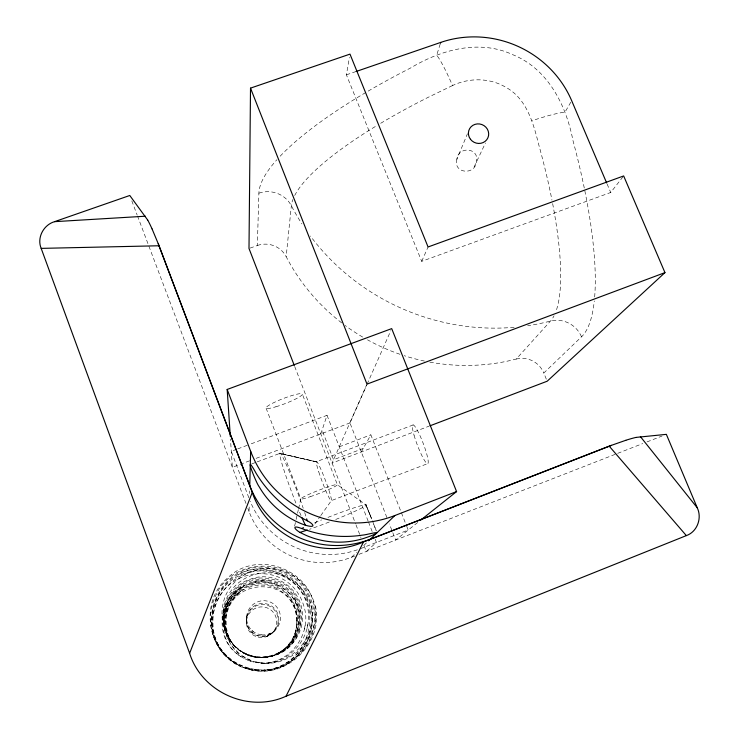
<?xml version="1.0" encoding="UTF-8"?>
<svg xmlns="http://www.w3.org/2000/svg" width="739" height="739" viewBox="0 0 739 739"><rect width="100%" height="100%" fill="white"/><g stroke="black" fill="none" stroke-linecap="round" stroke-linejoin="round"><path stroke-width="0.55" stroke-dasharray="3.69 2.77" d="M236.628 664.121C219.178 654.366 208.74 634.034 210.587 614.183A52.885 52.34 -66.2 0 1 215.917 595.154C231.51 559.201 287.48 555.673 306.546 590.313A52.598 51.785 -62.6 0 1 313.382 608.53C322.934 652.759 267.555 689.376 231.547 660.49C195.004 634.856 212.324 572.503 256.636 568.901C300.755 562.305 329.576 619.328 300.136 651.909C273.827 686.817 213.146 667.853 212.98 623.661C210.615 566.933 289.596 554.426 304.182 607.19C312.264 634.247 289.263 665.082 260.608 663.022M354.794 555.977L351.561 557.234A78.787 78.556 23.6 0 1 249.061 511.6L249.219 505.855M249.542 493.532L249.606 490.936M250.041 248.11L257.348 245.505L258.89 193.193A248.867 63.914 -23.4 0 1 276.931 159.689M246.466 623.402L246.623 619.143M246.595 620.141L246.771 615.504M341.695 322.878A196.011 187.041 23.9 0 1 286.169 256.636L291.351 205.738A223.067 54.141 -23.3 0 1 292.884 199.53M622.977 176.815L610.719 192.482L421.692 261.347L346.397 74.833L349.418 57.393M305.068 625.499L304.348 629.545M238.642 574.536C268.479 557.409 309.475 582.415 308.422 616.511C309.299 642.708 284.487 666.994 258.022 662.707M307.054 628.168L307.803 623.938M456.887 159.199C452.684 173.757 475.87 175.706 476.415 161.324C479.519 147.634 458.097 145.916 456.887 159.199L467.445 133.741M294.612 526.094L295.868 520.561M296.117 519.452L298.344 509.642M298.593 508.561L300.801 498.816L265.994 407.9M237.08 653.923C214.449 637.046 217.977 597.565 244.267 586.064C227.4 595.412 219.354 617.73 227.575 635.401M440.213 44.044L436.666 55.24A30.133 3.011 65.9 0 1 452.517 85.558C469.136 77.586 489.717 77.715 505.698 87.202C527.073 98.749 533.484 123.875 539.017 145.675A223.058 54.021 71.3 0 1 551.968 200.149M320.8 433.941L327.035 415.318L249.579 444.435M226.43 607.449L228.268 603.052M366.987 384.123L332.079 463.076L428.869 426.237M386.857 517.476L349.953 422.939L366.655 385.213M367.117 384.16L390.783 330.712M421.692 261.347L428.066 246.974M474.142 166.875L485.44 143.006M361.279 451.963L370.858 434.828L405.674 523.646M570.822 102.176L564.901 112.319A30.133 3.002 -17.9 0 0 531.775 120.836M314.842 524.016L320.126 516.524M320.781 515.591L331.358 500.626L427.89 463.538M275.49 654.856C304.662 644.824 308.551 599.819 280.977 585.491C254.558 568.891 217.931 595.616 224.527 625.776M429.839 362.119A196.011 187.041 23.9 0 0 516.238 359.052L550.463 321.086A223.058 54.021 71.3 0 0 554.038 315.784M287.619 647.161L290.935 643.651M272.894 632.279L276.155 629.065M271.758 633.452L274.88 630.376M351.561 557.234L356.484 552.495M363.736 545.521L367.154 542.223M546.324 379.172L543.802 373.029L581.519 336.818A248.858 63.785 71.4 0 0 594.276 300.958M233.422 650.468C215.899 632.843 221.257 599.486 244.304 589.26C226.67 598.886 219.566 623.337 230.448 640.501M417.674 522.519L395.661 540.024L389.37 523.914M278.307 653.119C306.685 639.383 302.149 592.299 271.047 585.288C240.646 575.589 212.49 613.915 230.235 640.214M240.48 588.697C246.918 584.198 254.715 581.722 262.576 581.759A38.308 37.477 -69.8 0 1 276.247 584.558C311.849 598.1 303.008 654.514 265.301 657.341M276.451 654.708C308.68 643.771 309.992 592.752 277.716 581.002A40.118 39.259 -70 0 0 263.407 578.074C228.536 576.115 209.405 624.538 235.824 647.235M452.517 85.558L429.22 96.8A223.067 54.141 -23.3 0 0 380.095 123.644M268.663 634.062L270.354 633.397M267.573 635.244L269.181 634.616M267.158 635.706L268.737 635.078M266.197 636.75L267.703 636.15M360.466 548.671L408.187 530.066L406.09 524.708M358.932 554.361L642.727 443.576M647.022 441.904L662.061 436.028M413.184 424.934L316.357 461.736L279.693 453.441L257.08 461.903M363.246 448.444L333.557 459.732L322.084 430.116M339.275 446.809L370.858 434.828M236.665 449.284L231.289 451.307L249.394 499.213M237.746 448.878L248.498 444.832M249.616 460.803L232.351 467.316L230.485 439.178M256.082 458.365L349.953 422.939M251.703 463.916L256.008 462.309M346.397 74.833L356.161 71.48M269.8 656.491C325.354 640.196 290.39 558.314 240.544 589.759A37.68 37.209 -81 0 0 230.845 599.819C225.709 607.717 223.631 617.49 225.146 626.792A37.698 37.283 -49 0 0 230.014 639.919M270.936 656.343C294.085 651.373 307.655 623.291 297.457 601.989C288.616 580.355 258.899 572.383 240.332 586.489A39.435 38.955 -81.5 0 0 230.18 597.001C224.795 605.278 222.615 615.504 224.203 625.24A39.453 39.038 -48.3 0 0 229.293 638.986L233.044 644.232M272.174 656.177L260.747 657.627M267.25 657.119L256.71 657.211M261.578 663.022C283.582 665.294 304.819 649.313 310.463 628.233C318.112 607.264 304.209 584.337 284.524 576.438C264.784 567.487 239.085 575.496 228.582 594.627C219.261 609.897 222.929 629.517 230.854 644.482M262.253 657.424C253.93 657.35 245.607 654.809 239.011 649.664M256.202 657.322L260.978 657.59M254.687 669.728C286.972 674.91 316.948 642.607 310.334 610.82A50.243 49.467 -62.6 0 0 303.803 593.417C285.587 560.319 232.12 563.728 217.238 598.073A50.52 49.975 -66.2 0 0 212.158 616.243C210.43 635.17 220.305 654.772 237.136 663.862M258.613 662.846L253.034 661.821M259.361 662.661L253.172 661.211M258.705 662.523C282.778 667.483 307.498 649.987 313.632 626.7C322.269 602.996 304.736 577.519 281.947 570.684C261.283 563.977 236.803 573.547 226.818 592.992C217.811 610.654 222.162 633.341 233.884 648.611M256.895 657.174L247.5 654.865L243.288 652.823M251.74 656.444L256.544 657.248A38.105 37.246 -64.1 0 0 270.539 656.389M248.544 668.398C306.722 683.067 335.478 598.479 280.183 574.887C227.991 552.938 186.561 627.069 231.954 660.463M248.701 668.804C313.484 684.61 340.032 587.773 275.786 568.928C214.513 553.068 184.15 642.265 242.604 666.892M250.438 661.193L255.925 662.56M256.701 662.255C248.073 660.25 240.064 655.696 234.254 648.981M252.378 656.13L243.177 652.389M232.868 644.002C237.672 650.006 244.313 654.597 251.842 656.398M248.646 668.666L237.016 663.918M242.558 667.003C279.324 683.593 323.054 646.68 314.472 607.717C309.512 568.042 255.602 549.816 227.473 578.138C196.463 603.911 209.128 660.426 248.877 669.248C286.298 680.582 325.197 641.849 314.999 604.391M247.971 660.186L243.63 658.181M247.842 660.167L250.678 661.257M251.242 660.638L241.376 655.438M276.303 584.429L280.506 586.461L287.998 592.05A38.04 37.44 -65.9 0 1 299.323 622.007L297.457 631.337L295.665 635.762A38.012 37.412 -65.9 0 1 247.528 654.809L243.27 652.759L235.224 646.431M274.954 587.681L278.972 589.63L286.141 594.978A36.396 35.814 -65.9 0 1 296.976 623.642L295.184 632.566L293.466 636.806A36.396 35.814 -65.9 0 1 247.38 655.05M243.233 652.611L247.537 654.791M247.426 655.003L239.381 650.265M243.694 658.255L239.214 655.447M238.789 655.133L234.392 651.447M238.494 654.93L241.182 656.897M238.651 653.276L230.78 644.547M251.879 630.376L253.255 631.549M251.565 631.743L252.877 632.852M239.464 650.403L235.676 647.041A38.04 37.44 -65.9 0 1 224.471 616.908L226.476 607.56L228.296 603.153A37.985 37.384 -65.9 0 1 240.48 588.743M229.783 639.623L227.307 635.023L224.527 625.776M607.125 184.048L610.719 192.482M371.643 518.963L365.888 504.737L337.427 484.793L302.242 393.859M373.648 524.127L376.336 531.018M327.035 415.318L368.068 520.958M368.493 522.03L372.244 531.701M375.172 539.221L376.419 542.444L366.304 551.479L363.828 545.096M294.695 366.507L355.579 523.785M355.995 524.856L360.946 537.632M372.401 520.718L376.502 531.359M131.81 200.879L137.103 214.901M137.509 215.973L246.207 504.035M247.842 508.358L249.061 511.6M224.841 626.293L225.922 630.94M223.963 625.998C221.137 613.776 224.665 600.456 232.739 590.923A40.719 40.257 -81.8 0 1 244.461 581.482L253.8 577.898A40.839 40.072 -77.1 0 1 268.663 577.141C280.21 578.748 290.769 585.75 296.81 595.708A40.737 40.008 -60.2 0 1 302.048 609.73C305.909 630.016 291.997 651.724 271.749 656.232A39.888 39.001 -63.9 0 1 257.08 657.137M211.502 622.007L212.148 628.39M327.94 517.383A39.453 2.402 -21.4 0 1 366.267 504.792A39.453 2.402 -21.4 0 1 334.499 519.951M329.289 522.002A39.453 2.402 -21.4 0 1 309.539 529.281M314.694 522.769A39.453 2.402 -21.4 0 1 321.613 519.914M301.022 515.573A41.957 2.688 69.4 0 1 299.027 510.834M295.896 503.083A41.957 2.688 69.4 0 1 280.173 453.183A41.957 2.688 69.4 0 1 303.221 508.238M304.671 512.561A41.957 2.688 69.4 0 1 306.445 518.076M248.775 584.281A38.012 37.412 -65.9 0 1 276.294 584.447M236.101 647.66A36.396 35.814 -65.9 0 1 225.377 618.765L227.279 609.832L229.035 605.611A36.396 35.814 -65.9 0 1 240.665 591.81M248.59 587.514A36.396 35.814 -65.9 0 1 274.945 587.671M233.312 594.101A38.853 38.4 -81.2 0 1 244.489 585.085M253.403 581.658A38.973 38.225 -76.8 0 1 267.583 580.928M294.445 598.636A38.871 38.169 -60.1 0 1 299.443 612.021M357.362 549.807A85.318 84.902 23.7 0 1 250.198 501.264M257.348 245.505A23.177 22.466 6.4 0 1 286.169 256.636M424.454 361.057A196.011 187.041 23.9 0 1 404.187 355.681M399.984 354.286A196.011 187.041 23.9 0 1 367.495 339.82M362.683 337.076A196.011 187.041 23.9 0 1 345.196 325.52M516.238 359.052A23.177 22.466 41.4 0 1 543.802 373.029M258.89 193.193A26.114 25.144 7.7 0 1 291.351 205.738A220.24 208.333 23.9 0 0 301.928 223.899M280.146 156.215A248.867 63.914 -23.4 0 1 410.367 68.108C440.767 49.818 479.251 38.927 512.986 54.788C547.969 68.93 566.166 105.215 572.947 140.475A248.858 63.785 71.4 0 1 594.581 297.835M581.519 336.818A26.114 25.154 40.1 0 0 550.463 321.086A220.24 208.333 23.9 0 1 527.655 325.723M514.15 327.303A220.24 208.333 23.9 0 1 310.38 236.009M294.704 195.493A223.067 54.141 -23.3 0 1 377.112 125.436M552.633 203.567A223.058 54.021 71.3 0 1 555.82 311.729M296.708 620.64C297.956 667.188 226.975 670.061 226.152 622.792C225.229 576.605 295.572 573.76 296.708 620.64M280.358 453.34L279.693 453.441L317.123 462.051L280.358 453.34M261.532 634.838L258.013 634.062A17.154 16.886 -66.1 0 1 251.528 605.878A17.154 16.886 -66.1 0 1 279.518 612.012A17.154 16.886 -66.1 0 1 261.523 634.838M260.765 635.993L257.412 635.254A16.369 16.11 -66.1 0 1 251.232 608.373A16.369 16.11 -66.1 0 1 277.919 614.22A16.369 16.11 -66.1 0 1 260.765 635.993M369.86 514.372L365.888 504.737L371.588 518.584L369.86 514.372M310.158 496.71A19.676 1.552 -21.3 0 0 337.464 484.664A19.676 1.552 -21.3 0 0 309.752 493.985A19.676 1.552 -21.3 0 0 310.158 496.71M275.952 406.755A19.5 2.697 -21.1 0 0 302.417 394.063A19.5 2.697 -21.1 0 0 274.289 402.395A19.5 2.697 -21.1 0 0 275.952 406.755M318.758 471.879A20.914 1.737 69.3 0 0 331.257 500.719A20.914 1.737 69.3 0 0 321.594 470.863A20.914 1.737 69.3 0 0 318.758 471.879M414.071 435.253A20.72 3.03 69.1 0 0 427.659 463.676A20.72 3.03 69.1 0 0 419.216 433.996A20.72 3.03 69.1 0 0 414.071 435.253M270.705 634.007A16.064 15.805 -66.1 0 0 269.818 606.285A16.064 15.805 -66.1 0 0 246.503 621.213A16.064 15.805 -66.1 0 0 270.705 634.007M269.596 635.124A15.371 15.122 -66.1 0 0 268.747 608.603A15.371 15.122 -66.1 0 0 246.438 622.885A15.371 15.122 -66.1 0 0 269.596 635.124"/><path stroke-width="1.11" d="M429.941 425.83L547.165 381.222L664.961 272.617L623.661 175.947L428.066 246.974L349.99 54.123L250.512 88.126L248.997 248.48L294.279 365.435M249.736 486.345L250.66 451.298L227.178 389.453L391.707 328.615L456.582 491.583L420.75 520.08M440.472 43.231L440.73 42.409A102.296 97.04 23.9 0 1 571.681 100.698L606.673 182.995M635.891 437.414L666.356 434.356L697.246 507.785C702.216 518.039 697.33 531.775 686.346 535.609L286.021 696.221C248.988 713.329 201.692 692.267 189.627 653.304L252.258 492.433L158.229 243.676L152.086 228.97M286.021 696.221L363.496 541.964L611.338 445.368L625.804 440.296M368.641 540.8L394.903 515.517L456.582 491.583M611.338 445.368L370.276 539.221A92.514 91.858 23.8 0 1 249.754 485.569L158.229 243.676M664.961 272.617L366.987 384.123L250.512 88.126M363.496 541.964C320.634 561.169 266.834 536.68 252.258 492.433M147.745 220.102L129.778 195.484L54.557 221.663C43.61 224.832 36.673 237.653 41.172 248.378L189.627 653.304M356.161 71.48L440.73 42.409M54.557 221.663L145.371 216.213M41.172 248.378L158.922 245.764M305.364 525.198C317.705 528.875 312.92 523.073 305.281 519.785C285.337 508.903 268.137 492.931 256.248 473.542C242.577 448.564 255.879 482.659 259.177 486.742C269.402 504.46 285.975 518.556 305.364 525.198A41.957 2.688 69.4 0 1 301.974 517.771M301.688 528.524C290.021 524.016 295.48 530.593 302.112 533.466C321.068 543.156 343.801 544.698 364.05 538.325C368.465 536.708 373.426 535.442 377.139 532.514C371.985 532.884 366.793 534.814 361.556 535.258C341.446 538.158 320.689 535.609 301.688 528.524A39.453 2.402 -21.4 0 1 303.526 527.664M609.305 446.264L686.346 535.609M640.38 436.583L697.246 507.785M227.178 389.453L230.3 436.398M394.903 515.517A110.545 109.141 23.8 0 1 250.66 451.298M307.396 530.011A39.453 2.402 -21.4 0 1 300.034 532.357M306.676 518.806A41.957 2.688 69.4 0 1 307.304 520.884M625.97 440.222A130.969 4.914 -21.7 0 1 635.725 437.479M147.8 220.24A132.937 4.914 69.7 0 1 152.031 228.831M470.466 139.274A10.226 9.699 23.9 0 0 487.897 137.814A10.226 9.699 23.9 0 0 477.283 123.912A10.226 9.699 23.9 0 0 470.466 139.274"/></g></svg>
